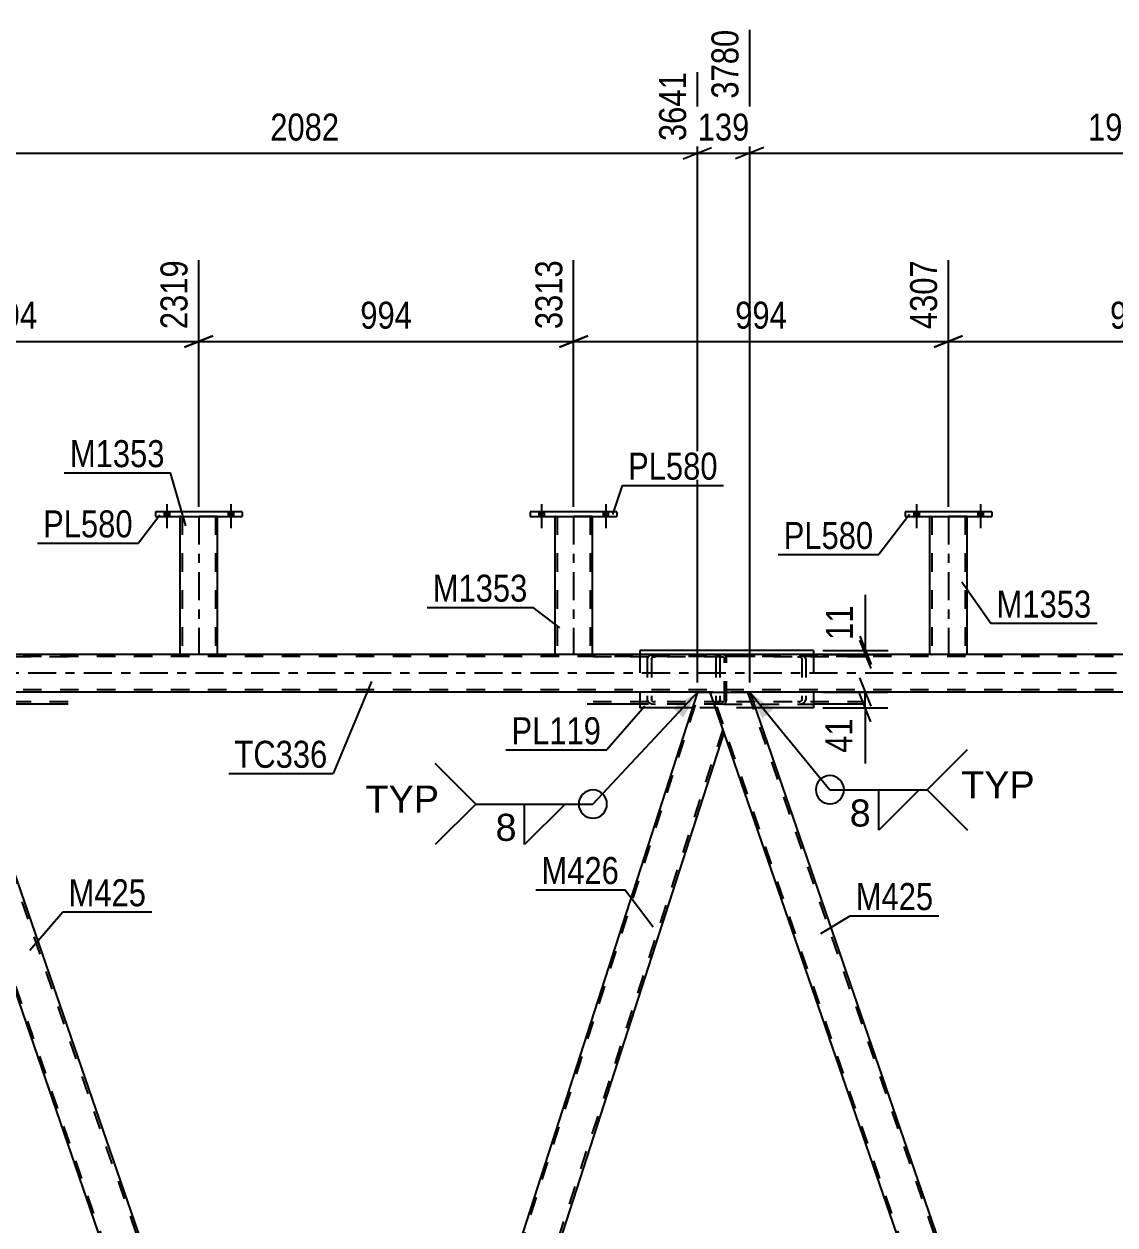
# Model space of a CAD drawing. Header units: millimetres. Extents: x -836 to 353, y -855 to -14.
# Drawn here: x -740.5 to -624.8, y -727.9 to -600.6 of the extents above; entities that cross this region are included whole.
import ezdxf

# ---------------------------------------------------------------- set-up
doc = ezdxf.new("R2010")
doc.units = ezdxf.units.MM
doc.linetypes.add('DXK_LINE_DOT2', pattern=[3.9198, 1.9599, -1.9599])
doc.linetypes.add('DXK_LINE_DOT3', pattern=[5.9187, 2.979, -0.9799, 0.9799, -0.9799])
doc.styles.add('Arial', font='ARIAL.TTF', dxfattribs={"height": 0.2})
doc.styles.add('Arial Narrow', font='ARIALN.TTF', dxfattribs={"height": 0.2})

# ---------------------------------------------------------------- blocks, each defined once
blk = doc.blocks.new('Part-570393895-6714 - 6499')
at = {"color": 7, "linetype": 'DXK_LINE_DOT2'}
for p, q in [((-80.13, -667.42), (-763.73, -667.42)), ((-719.98, -667.42), (-723.98, -667.42)), ((-680.23, -667.42), (-684.23, -667.42)), ((-640.48, -667.42), (-644.48, -667.42)), ((-80.13, -667.66), (-781.17, -667.66)), ((-80.13, -671.18), (-781.17, -671.18)), ((-663.55, -671.42), (-669.1, -671.42))]:
    blk.add_line(p, q, dxfattribs=at)
at = {"color": 2, "linetype": 'Continuous'}
for p, q in [((-723.98, -667.42), (-759.73, -667.42)), ((-684.23, -667.42), (-719.98, -667.42)), ((-644.48, -667.42), (-680.23, -667.42)), ((-604.72, -667.42), (-640.48, -667.42)), ((-669.1, -671.42), (-748.16, -671.42)), ((-584.49, -671.42), (-663.55, -671.42))]:
    blk.add_line(p, q, dxfattribs=at)
at = {"color": 7, "linetype": 'DXK_LINE_DOT3'}
blk.add_line((-80.13, -669.42), (-781.17, -669.42), dxfattribs=at)
blk = doc.blocks.new('Part-570393895-6531 - 6499')
at = {"color": 2, "linetype": 'Continuous'}
for p, q in [((-669.1, -671.42), (-707.37, -789.89)), ((-669.1, -671.42), (-667.78, -671.42)), ((-667.78, -671.42), (-666.29, -675.74)), ((-666.29, -675.74), (-704.31, -793.43)), ((-706.15, -793.43), (-707.37, -789.89))]:
    blk.add_line(p, q, dxfattribs=at)
at = {"color": 7, "linetype": 'DXK_LINE_DOT2'}
for p, q in [((-707.24, -790.27), (-668.85, -671.42)), ((-666.42, -675.37), (-704.57, -793.43)), ((-704.31, -793.43), (-706.15, -793.43))]:
    blk.add_line(p, q, dxfattribs=at)
blk = doc.blocks.new('Part-570393895-6685 - 6499')
at = {"color": 2, "linetype": 'Continuous'}
for p, q in [((-647.08, -652.3), (-647.08, -652.78)), ((-637.88, -652.3), (-647.08, -652.3)), ((-647.08, -652.78), (-637.88, -652.78)), ((-637.88, -652.3), (-637.88, -652.78))]:
    blk.add_line(p, q, dxfattribs=at)
blk = doc.blocks.new('Part-570393895-7081 - 6499')
at = {"color": 2, "linetype": 'Continuous'}
for p, q in [((-684.23, -652.78), (-684.23, -667.42)), ((-680.23, -667.42), (-680.23, -652.78)), ((-680.71, -667.43), (-684.22, -667.43)), ((-680.26, -667.43), (-680.71, -667.43)), ((-680.23, -667.43), (-680.26, -667.43))]:
    blk.add_line(p, q, dxfattribs=at)
at = {"color": 7, "linetype": 'DXK_LINE_DOT2'}
for p, q in [((-680.23, -652.78), (-684.23, -652.78)), ((-683.99, -652.78), (-683.99, -667.43)), ((-680.47, -652.78), (-680.47, -667.43)), ((-684.23, -667.42), (-684.23, -667.43)), ((-684.22, -667.43), (-684.23, -667.43)), ((-684.23, -667.43), (-684.22, -667.43)), ((-683.99, -667.43), (-683.97, -667.43)), ((-683.97, -667.43), (-683.93, -667.43)), ((-683.93, -667.43), (-683.92, -667.43)), ((-680.71, -667.43), (-680.37, -667.43)), ((-680.23, -667.42), (-680.23, -667.43)), ((-680.23, -667.43), (-680.23, -667.42)), ((-680.23, -667.43), (-680.23, -667.43)), ((-680.23, -667.43), (-680.23, -667.43))]:
    blk.add_line(p, q, dxfattribs=at)
at = {"color": 7, "linetype": 'DXK_LINE_DOT3'}
blk.add_line((-682.23, -652.78), (-682.23, -667.43), dxfattribs=at)
blk = doc.blocks.new('Part-570393895-6690 - 6499')
at = {"color": 2, "linetype": 'Continuous'}
for p, q in [((-644.48, -652.78), (-644.48, -667.42)), ((-640.48, -667.42), (-640.48, -652.78)), ((-640.96, -667.43), (-644.47, -667.43)), ((-640.51, -667.43), (-640.96, -667.43)), ((-640.48, -667.43), (-640.51, -667.43))]:
    blk.add_line(p, q, dxfattribs=at)
at = {"color": 7, "linetype": 'DXK_LINE_DOT2'}
for p, q in [((-640.48, -652.78), (-644.48, -652.78)), ((-644.24, -652.78), (-644.24, -667.43)), ((-640.72, -652.78), (-640.72, -667.43)), ((-644.48, -667.42), (-644.48, -667.43)), ((-644.47, -667.43), (-644.48, -667.43)), ((-644.48, -667.43), (-644.47, -667.43)), ((-644.24, -667.43), (-644.22, -667.43)), ((-644.22, -667.43), (-644.18, -667.43)), ((-644.18, -667.43), (-644.17, -667.43)), ((-640.96, -667.43), (-640.62, -667.43)), ((-640.48, -667.42), (-640.48, -667.43)), ((-640.48, -667.43), (-640.48, -667.42)), ((-640.48, -667.43), (-640.48, -667.43)), ((-640.48, -667.43), (-640.48, -667.43))]:
    blk.add_line(p, q, dxfattribs=at)
at = {"color": 7, "linetype": 'DXK_LINE_DOT3'}
blk.add_line((-642.48, -652.78), (-642.48, -667.43), dxfattribs=at)
blk = doc.blocks.new('Bolt-570393895-6775 - 6499')
at = {"linetype": 'Continuous'}
for points in [[(-725.1, -652.3), (-725.66, -652.3), (-725.66, -652.78), (-725.1, -652.78)], [(-725.1, -652.3), (-725.66, -652.3), (-725.66, -652.78), (-725.1, -652.78)], [(-718.3, -652.3), (-718.86, -652.3), (-718.86, -652.78), (-718.3, -652.78)], [(-718.3, -652.3), (-718.86, -652.3), (-718.86, -652.78), (-718.3, -652.78)]]:
    blk.add_hatch(color=1, dxfattribs=at).paths.add_polyline_path(points)
at = {"color": 1, "linetype": 'Continuous'}
for p, q in [((-725.38, -651.5), (-725.38, -654.02)), ((-725.38, -651.5), (-725.38, -654.02)), ((-718.58, -651.5), (-718.58, -654.02)), ((-718.58, -651.5), (-718.58, -654.02)), ((-725.66, -652.3), (-725.66, -652.78)), ((-725.66, -652.3), (-725.66, -652.78)), ((-725.1, -652.3), (-725.1, -652.78)), ((-725.1, -652.3), (-725.1, -652.78)), ((-718.86, -652.3), (-718.86, -652.78)), ((-718.86, -652.3), (-718.86, -652.78)), ((-718.3, -652.3), (-718.3, -652.78)), ((-718.3, -652.3), (-718.3, -652.78))]:
    blk.add_line(p, q, dxfattribs=at)
blk = doc.blocks.new('Bolt-570393895-6777 - 6499')
at = {"linetype": 'Continuous'}
for points in [[(-685.35, -652.3), (-685.91, -652.3), (-685.91, -652.78), (-685.35, -652.78)], [(-685.35, -652.3), (-685.91, -652.3), (-685.91, -652.78), (-685.35, -652.78)], [(-678.55, -652.3), (-679.11, -652.3), (-679.11, -652.78), (-678.55, -652.78)], [(-678.55, -652.3), (-679.11, -652.3), (-679.11, -652.78), (-678.55, -652.78)]]:
    blk.add_hatch(color=1, dxfattribs=at).paths.add_polyline_path(points)
at = {"color": 1, "linetype": 'Continuous'}
for p, q in [((-685.63, -651.5), (-685.63, -654.02)), ((-685.63, -651.5), (-685.63, -654.02)), ((-678.83, -651.5), (-678.83, -654.02)), ((-678.83, -651.5), (-678.83, -654.02)), ((-685.91, -652.3), (-685.91, -652.78)), ((-685.91, -652.3), (-685.91, -652.78)), ((-685.35, -652.3), (-685.35, -652.78)), ((-685.35, -652.3), (-685.35, -652.78)), ((-679.11, -652.3), (-679.11, -652.78)), ((-679.11, -652.3), (-679.11, -652.78)), ((-678.55, -652.3), (-678.55, -652.78)), ((-678.55, -652.3), (-678.55, -652.78))]:
    blk.add_line(p, q, dxfattribs=at)
blk = doc.blocks.new('Part-570393895-6778 - 6499')
at = {"color": 7, "linetype": 'DXK_LINE_DOT2'}
for p, q in [((-750.9, -667.42), (-751.24, -667.46)), ((-735.84, -667.43), (-750.9, -667.42)), ((-742.74, -667.46), (-743.08, -667.43)), ((-751.71, -667.72), (-751.77, -667.9)), ((-751.77, -667.9), (-751.77, -672.22)), ((-751.34, -667.9), (-751.3, -667.81)), ((-751.34, -672.22), (-751.34, -667.9)), ((-751.07, -667.68), (-750.9, -667.66)), ((-735.84, -667.67), (-750.9, -667.66)), ((-743.08, -667.67), (-742.91, -667.68)), ((-742.67, -667.81), (-742.64, -667.91)), ((-742.64, -667.91), (-742.64, -672.23)), ((-742.21, -667.91), (-742.27, -667.72)), ((-742.21, -667.91), (-742.21, -672.23)), ((-751.77, -672.22), (-751.71, -672.41)), ((-751.3, -672.32), (-751.34, -672.22)), ((-750.9, -672.46), (-751.07, -672.45)), ((-735.84, -672.47), (-750.9, -672.46)), ((-742.91, -672.45), (-743.08, -672.47)), ((-742.64, -672.23), (-742.67, -672.32)), ((-742.27, -672.41), (-742.21, -672.23)), ((-751.24, -672.67), (-750.9, -672.7)), ((-750.9, -672.7), (-741.41, -672.71)), ((-743.08, -672.71), (-742.74, -672.67))]:
    blk.add_line(p, q, dxfattribs=at)
at = {"color": 2, "linetype": 'Continuous'}
blk.add_line((-735.84, -672.71), (-741.41, -672.71), dxfattribs=at)
at = {"color": 7, "linetype": 'DXK_LINE_DOT2'}
for centre, radius, start, end in [((-751.1, -668.26), 0.813, 99.5774, 138.2055), ((-742.88, -668.26), 0.813, 41.7863, 80.4144), ((-751, -668.08), 0.406, 99.5774, 138.2055), ((-742.98, -668.08), 0.406, 41.7863, 80.4144), ((-751.1, -671.87), 0.813, 221.7863, 260.4144), ((-751, -672.05), 0.406, 221.7863, 260.4144), ((-742.98, -672.05), 0.406, 279.5774, 318.2055), ((-742.88, -671.87), 0.813, 279.5774, 318.2055)]:
    blk.add_arc(centre, radius, start, end, dxfattribs=at)
blk = doc.blocks.new('Part-570393895-6779 - 6499')
at = {"color": 7, "linetype": 'DXK_LINE_DOT2'}
for p, q in [((-666.44, -667.43), (-680.79, -667.43)), ((-673.55, -667.43), (-673.88, -667.47)), ((-667.16, -667.67), (-667.16, -667.43)), ((-666.28, -667.47), (-666.44, -667.43)), ((-666.14, -667.57), (-666.28, -667.47)), ((-666.44, -667.67), (-680.79, -667.67)), ((-674.35, -667.73), (-674.42, -667.91)), ((-674.42, -667.91), (-674.42, -672.23)), ((-673.98, -667.91), (-673.95, -667.82)), ((-673.98, -667.91), (-673.98, -672.23)), ((-673.72, -667.69), (-673.55, -667.67)), ((-666.44, -667.67), (-666.36, -667.69)), ((-666.36, -667.69), (-666.29, -667.74)), ((-666.29, -667.74), (-666.24, -667.82)), ((-666.24, -667.82), (-666.23, -667.91)), ((-666.23, -672.23), (-666.23, -667.91)), ((-666.04, -667.73), (-666.14, -667.57)), ((-666.01, -667.91), (-666.04, -667.73)), ((-666.01, -672.23), (-666.01, -667.91)), ((-666.44, -672.47), (-680.79, -672.47)), ((-674.42, -672.23), (-674.35, -672.41)), ((-673.95, -672.32), (-673.98, -672.23)), ((-673.55, -672.47), (-673.72, -672.45)), ((-667.16, -672.71), (-667.16, -672.47)), ((-666.36, -672.45), (-666.44, -672.47)), ((-666.29, -672.4), (-666.36, -672.45)), ((-666.24, -672.32), (-666.29, -672.4)), ((-666.28, -672.67), (-666.14, -672.57)), ((-666.23, -672.23), (-666.24, -672.32)), ((-666.14, -672.57), (-666.04, -672.41)), ((-666.04, -672.41), (-666.01, -672.23)), ((-666.44, -672.71), (-675.22, -672.71)), ((-673.88, -672.67), (-673.55, -672.71)), ((-666.44, -672.71), (-666.28, -672.67))]:
    blk.add_line(p, q, dxfattribs=at)
at = {"color": 2, "linetype": 'Continuous'}
blk.add_line((-675.22, -672.71), (-680.79, -672.71), dxfattribs=at)
at = {"color": 7, "linetype": 'DXK_LINE_DOT2'}
for centre, radius, start, end in [((-673.75, -668.27), 0.813, 99.5774, 138.2055), ((-673.65, -668.09), 0.406, 99.5774, 138.2055), ((-673.75, -671.87), 0.813, 221.7863, 260.4144), ((-673.65, -672.05), 0.406, 221.7863, 260.4144)]:
    blk.add_arc(centre, radius, start, end, dxfattribs=at)
blk = doc.blocks.new('Part-570393895-6790 - 6499')
at = {"color": 7, "linetype": 'DXK_LINE_DOT2'}
for p, q in [((-666.29, -667.42), (-666.63, -667.46)), ((-651.23, -667.43), (-666.29, -667.42)), ((-658.13, -667.46), (-658.47, -667.43)), ((-667.1, -667.72), (-667.16, -667.9)), ((-667.16, -667.9), (-667.16, -672.22)), ((-666.73, -667.9), (-666.7, -667.81)), ((-666.73, -667.9), (-666.73, -672.22)), ((-666.46, -667.68), (-666.29, -667.66)), ((-651.23, -667.67), (-666.29, -667.66)), ((-658.47, -667.67), (-658.3, -667.68)), ((-658.07, -667.81), (-658.03, -667.91)), ((-658.03, -667.91), (-658.03, -672.23)), ((-657.6, -667.91), (-657.66, -667.72)), ((-657.6, -667.91), (-657.6, -672.23)), ((-667.16, -672.22), (-667.1, -672.41)), ((-666.7, -672.32), (-666.73, -672.22)), ((-666.3, -672.46), (-666.46, -672.45)), ((-651.23, -672.47), (-666.3, -672.46)), ((-658.3, -672.45), (-658.47, -672.47)), ((-658.03, -672.23), (-658.07, -672.32)), ((-657.66, -672.41), (-657.6, -672.23)), ((-666.63, -672.67), (-666.3, -672.7)), ((-666.3, -672.7), (-656.8, -672.71)), ((-658.47, -672.71), (-658.14, -672.67))]:
    blk.add_line(p, q, dxfattribs=at)
at = {"color": 2, "linetype": 'Continuous'}
blk.add_line((-651.23, -672.71), (-656.8, -672.71), dxfattribs=at)
at = {"color": 7, "linetype": 'DXK_LINE_DOT2'}
for centre, radius, start, end in [((-666.49, -668.26), 0.813, 99.5774, 138.2055), ((-658.27, -668.26), 0.813, 41.7863, 80.4144), ((-666.39, -668.08), 0.406, 99.5774, 138.2055), ((-658.37, -668.08), 0.406, 41.7863, 80.4144), ((-666.49, -671.87), 0.813, 221.7863, 260.4144), ((-666.39, -672.05), 0.406, 221.7863, 260.4144), ((-658.37, -672.05), 0.406, 279.5774, 318.2055), ((-658.27, -671.87), 0.813, 279.5774, 318.2055)]:
    blk.add_arc(centre, radius, start, end, dxfattribs=at)
blk = doc.blocks.new('Bolt-570393895-6803 - 6499')
at = {"linetype": 'Continuous'}
for points in [[(-645.6, -652.3), (-646.16, -652.3), (-646.16, -652.78), (-645.6, -652.78)], [(-645.6, -652.3), (-646.16, -652.3), (-646.16, -652.78), (-645.6, -652.78)], [(-638.8, -652.3), (-639.36, -652.3), (-639.36, -652.78), (-638.8, -652.78)], [(-638.8, -652.3), (-639.36, -652.3), (-639.36, -652.78), (-638.8, -652.78)]]:
    blk.add_hatch(color=1, dxfattribs=at).paths.add_polyline_path(points)
at = {"color": 1, "linetype": 'Continuous'}
for p, q in [((-645.88, -651.5), (-645.88, -654.02)), ((-645.88, -651.5), (-645.88, -654.02)), ((-639.08, -651.5), (-639.08, -654.02)), ((-639.08, -651.5), (-639.08, -654.02)), ((-646.16, -652.3), (-646.16, -652.78)), ((-646.16, -652.3), (-646.16, -652.78)), ((-645.6, -652.3), (-645.6, -652.78)), ((-645.6, -652.3), (-645.6, -652.78)), ((-639.36, -652.3), (-639.36, -652.78)), ((-639.36, -652.3), (-639.36, -652.78)), ((-638.8, -652.3), (-638.8, -652.78)), ((-638.8, -652.3), (-638.8, -652.78))]:
    blk.add_line(p, q, dxfattribs=at)
blk = doc.blocks.new('Part-570393895-6900 - 6499')
at = {"color": 2, "linetype": 'Continuous'}
for p, q in [((-675.22, -667), (-675.22, -667.42)), ((-656.8, -667), (-675.22, -667)), ((-656.8, -667), (-656.8, -667.42)), ((-675.22, -671.42), (-675.22, -673.08)), ((-656.8, -671.42), (-656.8, -673.08)), ((-669.63, -673.08), (-675.22, -673.08)), ((-656.8, -673.08), (-662.98, -673.08))]:
    blk.add_line(p, q, dxfattribs=at)
at = {"color": 7, "linetype": 'DXK_LINE_DOT2'}
for p, q in [((-675.22, -667.42), (-675.22, -671.42)), ((-656.8, -667.42), (-656.8, -671.42)), ((-662.98, -673.08), (-669.63, -673.08))]:
    blk.add_line(p, q, dxfattribs=at)
blk = doc.blocks.new('Part-570393895-6940 - 6499')
at = {"color": 2, "linetype": 'Continuous'}
for p, q in [((-752.39, -671.42), (-710.39, -793.43)), ((-752.39, -671.42), (-748.16, -671.42)), ((-748.16, -671.42), (-707.37, -789.89))]:
    blk.add_line(p, q, dxfattribs=at)
at = {"color": 7, "linetype": 'DXK_LINE_DOT2'}
for p, q in [((-710.13, -793.43), (-752.13, -671.42)), ((-752.13, -671.42), (-752.11, -671.42)), ((-748.41, -671.42), (-706.41, -793.43)), ((-707.37, -789.89), (-706.15, -793.43)), ((-706.15, -793.43), (-710.39, -793.43))]:
    blk.add_line(p, q, dxfattribs=at)
blk = doc.blocks.new('Part-570393895-7051 - 6499')
at = {"color": 2, "linetype": 'Continuous'}
for p, q in [((-667.78, -671.42), (-663.55, -671.42)), ((-663.55, -671.42), (-622.77, -789.89)), ((-666.29, -675.74), (-625.78, -793.43))]:
    blk.add_line(p, q, dxfattribs=at)
at = {"color": 7, "linetype": 'DXK_LINE_DOT2'}
for p, q in [((-667.78, -671.42), (-666.29, -675.74)), ((-625.52, -793.43), (-667.53, -671.42)), ((-667.53, -671.42), (-667.51, -671.42)), ((-663.8, -671.42), (-621.8, -793.43)), ((-622.77, -789.89), (-621.55, -793.43)), ((-621.55, -793.43), (-625.78, -793.43))]:
    blk.add_line(p, q, dxfattribs=at)
blk = doc.blocks.new('Part-570393895-7070 - 6499')
at = {"color": 2, "linetype": 'Continuous'}
for p, q in [((-723.98, -652.78), (-723.98, -667.42)), ((-719.98, -667.42), (-719.98, -652.78)), ((-720.46, -667.43), (-723.98, -667.43)), ((-720.02, -667.43), (-720.46, -667.43)), ((-719.98, -667.43), (-720.02, -667.43))]:
    blk.add_line(p, q, dxfattribs=at)
at = {"color": 7, "linetype": 'DXK_LINE_DOT2'}
for p, q in [((-719.98, -652.78), (-723.98, -652.78)), ((-723.74, -652.78), (-723.74, -667.43)), ((-720.22, -652.78), (-720.22, -667.43)), ((-723.98, -667.42), (-723.98, -667.43)), ((-723.98, -667.43), (-723.98, -667.43)), ((-723.98, -667.43), (-723.98, -667.43)), ((-723.74, -667.43), (-723.72, -667.43)), ((-720.46, -667.43), (-720.12, -667.43)), ((-719.98, -667.42), (-719.98, -667.43)), ((-719.98, -667.43), (-719.98, -667.42)), ((-719.98, -667.43), (-719.98, -667.43)), ((-719.98, -667.43), (-719.98, -667.43))]:
    blk.add_line(p, q, dxfattribs=at)
at = {"color": 7, "linetype": 'DXK_LINE_DOT3'}
blk.add_line((-721.98, -652.78), (-721.98, -667.43), dxfattribs=at)
blk = doc.blocks.new('Part-570393895-7076 - 6499')
at = {"color": 2, "linetype": 'Continuous'}
for p, q in [((-686.83, -652.3), (-686.83, -652.78)), ((-677.63, -652.3), (-686.83, -652.3)), ((-686.83, -652.78), (-677.63, -652.78)), ((-677.63, -652.3), (-677.63, -652.78))]:
    blk.add_line(p, q, dxfattribs=at)
blk = doc.blocks.new('Part-570393895-7092 - 6499')
at = {"color": 2, "linetype": 'Continuous'}
for p, q in [((-726.58, -652.3), (-726.58, -652.78)), ((-717.38, -652.3), (-726.58, -652.3)), ((-726.58, -652.78), (-717.38, -652.78)), ((-717.38, -652.3), (-717.38, -652.78))]:
    blk.add_line(p, q, dxfattribs=at)
blk = doc.blocks.new('StraightDimension-570393895-25450 - 6499')
at = {"color": 7, "linetype": 'Continuous'}
for p, q in [((-651.26, -667), (-651.26, -661.09)), ((-651.26, -667), (-651.26, -661.09)), ((-651.86, -665.5), (-650.66, -668.5)), ((-650.66, -668.92), (-651.86, -665.92)), ((-655.8, -667), (-648.86, -667)), ((-655.8, -667.42), (-648.86, -667.42)), ((-651.26, -667.42), (-651.26, -667))]:
    blk.add_line(p, q, dxfattribs=at)
at = {"color": 0}
blk.add_wipeout([(-652.01, -661.62), (-656.21, -661.62), (-656.21, -666.48), (-652.01, -666.48)], dxfattribs=at)
at = {"color": 3, "style": 'Arial Narrow'}
blk.add_text('11', height=2.863, rotation=90.0002, dxfattribs=at).set_placement((-652.61, -665.88))
blk = doc.blocks.new('StraightDimension-570393895-27139 - 6499')
at = {"color": 7, "linetype": 'Continuous'}
for p, q in [((-682.23, -651.78), (-682.23, -625.61)), ((-642.48, -651.78), (-642.48, -625.61)), ((-680.73, -633.62), (-683.73, -634.82)), ((-682.23, -634.22), (-642.48, -634.22)), ((-643.98, -634.82), (-640.98, -633.62))]:
    blk.add_line(p, q, dxfattribs=at)
at = {"color": 0}
blk.add_wipeout([(-659.01, -633.47), (-659.01, -629.27), (-665.69, -629.27), (-665.69, -633.47)], dxfattribs=at)
at = {"color": 3, "style": 'Arial Narrow'}
blk.add_text('994', height=2.863, dxfattribs=at).set_placement((-665.09, -632.87))
at = {"color": 0, "linetype": 'Continuous'}
blk.add_wipeout([(-643.08, -625.01), (-647.28, -625.01), (-647.28, -633.52), (-643.08, -633.52)], dxfattribs=at)
at = {"color": 3, "linetype": 'Continuous', "style": 'Arial Narrow'}
blk.add_text('4307', height=2.863, rotation=90.0002, dxfattribs=at).set_placement((-643.68, -632.92))
blk = doc.blocks.new('StraightDimension-570393895-7923 - 6499')
at = {"color": 7, "linetype": 'Continuous'}
for p, q in [((-663.55, -670.42), (-663.55, -601.16)), ((-584.49, -670.42), (-584.49, -605.66)), ((-662.05, -613.67), (-665.05, -614.87)), ((-585.99, -614.87), (-582.99, -613.67)), ((-663.55, -614.27), (-584.49, -614.27))]:
    blk.add_line(p, q, dxfattribs=at)
at = {"color": 0}
blk.add_wipeout([(-619.76, -613.52), (-619.76, -609.32), (-628.28, -609.32), (-628.28, -613.52)], dxfattribs=at)
at = {"color": 3, "style": 'Arial Narrow'}
blk.add_text('1976', height=2.863, dxfattribs=at).set_placement((-627.68, -612.92))
at = {"color": 0, "linetype": 'Continuous'}
blk.add_wipeout([(-585.09, -605.06), (-589.29, -605.06), (-589.29, -613.57), (-585.09, -613.57)], dxfattribs=at)
at = {"color": 3, "linetype": 'Continuous', "style": 'Arial Narrow'}
blk.add_text('5756', height=2.863, rotation=90.0002, dxfattribs=at).set_placement((-585.69, -612.97))
blk = doc.blocks.new('StraightDimension-570393895-27138 - 6499')
at = {"color": 7, "linetype": 'Continuous'}
for p, q in [((-642.48, -651.78), (-642.48, -625.61)), ((-602.72, -651.78), (-602.72, -625.61)), ((-640.98, -633.62), (-643.98, -634.82)), ((-642.48, -634.22), (-602.72, -634.22)), ((-604.22, -634.82), (-601.22, -633.62))]:
    blk.add_line(p, q, dxfattribs=at)
at = {"color": 0}
blk.add_wipeout([(-619.26, -633.47), (-619.26, -629.27), (-625.94, -629.27), (-625.94, -633.47)], dxfattribs=at)
at = {"color": 3, "style": 'Arial Narrow'}
blk.add_text('994', height=2.863, dxfattribs=at).set_placement((-625.34, -632.87))
at = {"color": 0, "linetype": 'Continuous'}
blk.add_wipeout([(-603.32, -625.01), (-607.52, -625.01), (-607.52, -633.52), (-603.32, -633.52)], dxfattribs=at)
at = {"color": 3, "linetype": 'Continuous', "style": 'Arial Narrow'}
blk.add_text('5301', height=2.863, rotation=90.0002, dxfattribs=at).set_placement((-603.92, -632.92))
blk = doc.blocks.new('StraightDimension-570393895-7723 - 6499')
at = {"color": 7, "linetype": 'Continuous'}
for p, q in [((-752.39, -670.42), (-752.39, -605.66)), ((-669.1, -670.42), (-669.1, -605.66)), ((-750.89, -613.67), (-753.89, -614.87)), ((-670.6, -614.87), (-667.6, -613.67)), ((-752.39, -614.27), (-669.1, -614.27))]:
    blk.add_line(p, q, dxfattribs=at)
at = {"color": 0}
blk.add_wipeout([(-706.49, -613.52), (-706.49, -609.32), (-715, -609.32), (-715, -613.52)], dxfattribs=at)
at = {"color": 3, "style": 'Arial Narrow'}
blk.add_text('2082', height=2.863, dxfattribs=at).set_placement((-714.4, -612.92))
at = {"color": 0, "linetype": 'Continuous'}
blk.add_wipeout([(-669.7, -605.06), (-673.9, -605.06), (-673.9, -613.57), (-669.7, -613.57)], dxfattribs=at)
at = {"color": 3, "linetype": 'Continuous', "style": 'Arial Narrow'}
blk.add_text('3641', height=2.863, rotation=90.0002, dxfattribs=at).set_placement((-670.3, -612.97))
blk = doc.blocks.new('StraightDimension-570393895-7961 - 6499')
at = {"color": 7, "linetype": 'Continuous'}
for p, q in [((-663.55, -670.42), (-663.55, -601.16)), ((-669.1, -670.42), (-669.1, -605.66)), ((-670.6, -614.87), (-667.6, -613.67)), ((-662.05, -613.67), (-665.05, -614.87)), ((-669.1, -614.27), (-663.55, -614.27))]:
    blk.add_line(p, q, dxfattribs=at)
at = {"color": 0}
blk.add_wipeout([(-662.98, -613.52), (-662.98, -609.32), (-669.67, -609.32), (-669.67, -613.52)], dxfattribs=at)
at = {"color": 3, "style": 'Arial Narrow'}
blk.add_text('139', height=2.863, dxfattribs=at).set_placement((-669.07, -612.92))
at = {"color": 0, "linetype": 'Continuous'}
blk.add_wipeout([(-664.15, -600.56), (-668.35, -600.56), (-668.35, -609.07), (-664.15, -609.07)], dxfattribs=at)
at = {"color": 3, "linetype": 'Continuous', "style": 'Arial Narrow'}
blk.add_text('3780', height=2.863, rotation=90.0002, dxfattribs=at).set_placement((-664.75, -608.47))
blk = doc.blocks.new('StraightDimension-570393895-25491 - 6499')
at = {"color": 7, "linetype": 'Continuous'}
for p, q in [((-651.91, -669.92), (-650.71, -672.92)), ((-655.8, -671.42), (-648.91, -671.42)), ((-650.71, -674.58), (-651.91, -671.58)), ((-651.31, -673.08), (-651.31, -671.42)), ((-655.8, -673.08), (-648.91, -673.08)), ((-651.31, -673.08), (-651.31, -678.99)), ((-651.31, -673.08), (-651.31, -678.99))]:
    blk.add_line(p, q, dxfattribs=at)
at = {"color": 0}
blk.add_wipeout([(-652.06, -673.61), (-656.26, -673.61), (-656.26, -678.46), (-652.06, -678.46)], dxfattribs=at)
at = {"color": 3, "style": 'Arial Narrow'}
blk.add_text('41', height=2.863, rotation=90.0002, dxfattribs=at).set_placement((-652.66, -677.86))
blk = doc.blocks.new('StraightDimension-570393895-27140 - 6499')
at = {"color": 7, "linetype": 'Continuous'}
for p, q in [((-721.98, -651.78), (-721.98, -625.61)), ((-682.23, -651.78), (-682.23, -625.61)), ((-720.48, -633.62), (-723.48, -634.82)), ((-721.98, -634.22), (-682.23, -634.22)), ((-683.73, -634.82), (-680.73, -633.62))]:
    blk.add_line(p, q, dxfattribs=at)
at = {"color": 0}
blk.add_wipeout([(-698.76, -633.47), (-698.76, -629.27), (-705.45, -629.27), (-705.45, -633.47)], dxfattribs=at)
at = {"color": 3, "style": 'Arial Narrow'}
blk.add_text('994', height=2.863, dxfattribs=at).set_placement((-704.85, -632.87))
at = {"color": 0, "linetype": 'Continuous'}
blk.add_wipeout([(-682.83, -625.01), (-687.03, -625.01), (-687.03, -633.52), (-682.83, -633.52)], dxfattribs=at)
at = {"color": 3, "linetype": 'Continuous', "style": 'Arial Narrow'}
blk.add_text('3313', height=2.863, rotation=90.0002, dxfattribs=at).set_placement((-683.43, -632.92))
blk = doc.blocks.new('StraightDimension-570393895-27141 - 6499')
at = {"color": 7, "linetype": 'Continuous'}
for p, q in [((-761.73, -651.78), (-761.73, -625.61)), ((-721.98, -651.78), (-721.98, -625.61)), ((-760.23, -633.62), (-763.23, -634.82)), ((-761.73, -634.22), (-721.98, -634.22)), ((-723.48, -634.82), (-720.48, -633.62))]:
    blk.add_line(p, q, dxfattribs=at)
at = {"color": 0}
blk.add_wipeout([(-738.51, -633.47), (-738.51, -629.27), (-745.2, -629.27), (-745.2, -633.47)], dxfattribs=at)
at = {"color": 3, "style": 'Arial Narrow'}
blk.add_text('994', height=2.863, dxfattribs=at).set_placement((-744.6, -632.87))
at = {"color": 0, "linetype": 'Continuous'}
blk.add_wipeout([(-722.58, -625.01), (-726.78, -625.01), (-726.78, -633.52), (-722.58, -633.52)], dxfattribs=at)
at = {"color": 3, "linetype": 'Continuous', "style": 'Arial Narrow'}
blk.add_text('2319', height=2.863, rotation=90.0002, dxfattribs=at).set_placement((-723.18, -632.92))
blk = doc.blocks.new('Mark-570393895-6527 - 6499')
at = {"color": 0}
blk.add_wipeout([(-677.41, -691.78), (-677.41, -688.78), (-685.64, -688.78), (-685.64, -691.78)], dxfattribs=at)
blk.add_wipeout([(-677.41, -691.78), (-677.41, -688.78), (-685.64, -688.78), (-685.64, -691.78)], dxfattribs=at)
at = {"color": 30, "linetype": 'Continuous'}
for p in [(-686.24, -692.38), (-673.8, -696.37)]:
    blk.add_line(p, (-676.81, -692.38), dxfattribs=at)
at = {"color": 3, "style": 'Arial Narrow'}
blk.add_text('M426', height=2.863, dxfattribs=at).set_placement((-685.64, -691.78))
blk = doc.blocks.new('Mark-570393895-6686 - 6499')
at = {"color": 0}
blk.add_wipeout([(-627.32, -663.52), (-627.32, -660.52), (-637.37, -660.52), (-637.37, -663.52)], dxfattribs=at)
blk.add_wipeout([(-627.32, -663.52), (-627.32, -660.52), (-637.37, -660.52), (-637.37, -663.52)], dxfattribs=at)
at = {"color": 30, "linetype": 'Continuous'}
for p, q in [((-641.05, -659.71), (-637.97, -664.12)), ((-637.97, -664.12), (-626.72, -664.12))]:
    blk.add_line(p, q, dxfattribs=at)
at = {"color": 3, "style": 'Arial Narrow'}
blk.add_text('M1353', height=2.863, dxfattribs=at).set_placement((-637.37, -663.52))
blk = doc.blocks.new('Mark-570393895-6710 - 6499')
at = {"color": 0}
blk.add_wipeout([(-708.33, -679.45), (-708.33, -676.45), (-718.2, -676.45), (-718.2, -679.45)], dxfattribs=at)
blk.add_wipeout([(-708.33, -679.45), (-708.33, -676.45), (-718.2, -676.45), (-718.2, -679.45)], dxfattribs=at)
at = {"color": 30, "linetype": 'Continuous'}
for p in [(-703.68, -670.29), (-718.8, -680.05)]:
    blk.add_line(p, (-707.73, -680.05), dxfattribs=at)
at = {"color": 3, "style": 'Arial Narrow'}
blk.add_text('TC336', height=2.863, dxfattribs=at).set_placement((-718.2, -679.45))
blk = doc.blocks.new('Mark-570393895-6681 - 6499')
at = {"color": 0}
blk.add_wipeout([(-650.45, -656.24), (-650.45, -653.24), (-659.95, -653.24), (-659.95, -656.24)], dxfattribs=at)
blk.add_wipeout([(-650.45, -656.24), (-650.45, -653.24), (-659.95, -653.24), (-659.95, -656.24)], dxfattribs=at)
at = {"color": 30, "linetype": 'Continuous'}
for p in [(-646.6, -652.57), (-660.55, -656.84)]:
    blk.add_line(p, (-649.85, -656.84), dxfattribs=at)
at = {"color": 3, "style": 'Arial Narrow'}
blk.add_text('PL580', height=2.863, dxfattribs=at).set_placement((-659.95, -656.24))
blk = doc.blocks.new('Mark-570393895-6936 - 6499')
at = {"color": 0}
blk.add_wipeout([(-727.57, -694.14), (-727.57, -691.14), (-735.79, -691.14), (-735.79, -694.14)], dxfattribs=at)
blk.add_wipeout([(-727.57, -694.14), (-727.57, -691.14), (-735.79, -691.14), (-735.79, -694.14)], dxfattribs=at)
at = {"color": 30, "linetype": 'Continuous'}
for p, q in [((-739.9, -698.8), (-736.39, -694.74)), ((-736.39, -694.74), (-726.97, -694.74))]:
    blk.add_line(p, q, dxfattribs=at)
at = {"color": 3, "style": 'Arial Narrow'}
blk.add_text('M425', height=2.863, dxfattribs=at).set_placement((-735.79, -694.14))
blk = doc.blocks.new('Mark-570393895-6896 - 6499')
at = {"color": 0}
blk.add_wipeout([(-679.31, -676.95), (-679.31, -673.95), (-688.82, -673.95), (-688.82, -676.95)], dxfattribs=at)
blk.add_wipeout([(-679.31, -676.95), (-679.31, -673.95), (-688.82, -673.95), (-688.82, -676.95)], dxfattribs=at)
at = {"color": 30, "linetype": 'Continuous'}
for p in [(-674.68, -672.91), (-689.42, -677.55)]:
    blk.add_line(p, (-678.71, -677.55), dxfattribs=at)
at = {"color": 3, "style": 'Arial Narrow'}
blk.add_text('PL119', height=2.863, dxfattribs=at).set_placement((-688.82, -676.95))
blk = doc.blocks.new('WeldMark-570393895-8314 - 6499')
at = {"linetype": 'Continuous'}
blk.add_hatch(color=30, dxfattribs=at).paths.add_polyline_path([(-662.22, -674.22), (-663.55, -671.42), (-661.07, -673.27)])
at = {"color": 30, "linetype": 'Continuous'}
for p, q in [((-663.55, -671.42), (-655.05, -681.78)), ((-655.05, -681.78), (-644.72, -681.78))]:
    blk.add_line(p, q, dxfattribs=at)
at = {"color": 3, "linetype": 'Continuous'}
for p, q in [((-644.72, -681.78), (-640.44, -677.5)), ((-649.87, -681.78), (-645.58, -681.78)), ((-645.58, -681.78), (-649.87, -686.07)), ((-649.87, -686.07), (-649.87, -681.78)), ((-644.72, -681.78), (-640.44, -686.07))]:
    blk.add_line(p, q, dxfattribs=at)
blk.add_arc((-655.05, -681.78), 1.5, 90, 270, dxfattribs=at)
at = {"color": 0}
blk.add_wipeout([(-650.52, -685.88), (-650.52, -682.48), (-653.15, -682.48), (-653.15, -685.88)], dxfattribs=at)
at = {"color": 3, "linetype": 'Continuous'}
blk.add_arc((-655.05, -681.78), 1.5, 270, 90, dxfattribs=at)
at = {"color": 3, "style": 'Arial'}
blk.add_text('8', height=2.87, dxfattribs=at).set_placement((-652.95, -685.68))
at = {"color": 0, "linetype": 'Continuous'}
blk.add_wipeout([(-633.35, -682.68), (-633.35, -679.68), (-641.12, -679.68), (-641.12, -682.68)], dxfattribs=at)
blk.add_wipeout([(-633.35, -682.68), (-633.35, -679.68), (-641.12, -679.68), (-641.12, -682.68)], dxfattribs=at)
at = {"color": 3, "linetype": 'Continuous', "style": 'Arial'}
blk.add_text('TYP', height=2.865, dxfattribs=at).set_placement((-641.12, -682.68))
blk = doc.blocks.new('Mark-570393895-7047 - 6499')
at = {"color": 0}
blk.add_wipeout([(-644.08, -694.54), (-644.08, -691.54), (-652.31, -691.54), (-652.31, -694.54)], dxfattribs=at)
blk.add_wipeout([(-644.08, -694.54), (-644.08, -691.54), (-652.31, -691.54), (-652.31, -694.54)], dxfattribs=at)
at = {"color": 30, "linetype": 'Continuous'}
for p, q in [((-656.01, -697.02), (-652.91, -695.14)), ((-652.91, -695.14), (-643.48, -695.14))]:
    blk.add_line(p, q, dxfattribs=at)
at = {"color": 3, "style": 'Arial Narrow'}
blk.add_text('M425', height=2.863, dxfattribs=at).set_placement((-652.31, -694.54))
blk = doc.blocks.new('Mark-570393895-7066 - 6499')
at = {"color": 0}
blk.add_wipeout([(-725.59, -647.56), (-725.59, -644.56), (-735.65, -644.56), (-735.65, -647.56)], dxfattribs=at)
blk.add_wipeout([(-725.59, -647.56), (-725.59, -644.56), (-735.65, -644.56), (-735.65, -647.56)], dxfattribs=at)
at = {"color": 30, "linetype": 'Continuous'}
for p in [(-736.25, -648.16), (-723.35, -653.79)]:
    blk.add_line(p, (-724.99, -648.16), dxfattribs=at)
at = {"color": 3, "style": 'Arial Narrow'}
blk.add_text('M1353', height=2.863, dxfattribs=at).set_placement((-735.65, -647.56))
blk = doc.blocks.new('Mark-570393895-7072 - 6499')
at = {"color": 0}
blk.add_wipeout([(-666.94, -648.89), (-666.94, -645.89), (-676.45, -645.89), (-676.45, -648.89)], dxfattribs=at)
blk.add_wipeout([(-666.94, -648.89), (-666.94, -645.89), (-676.45, -645.89), (-676.45, -648.89)], dxfattribs=at)
at = {"color": 30, "linetype": 'Continuous'}
for p, q in [((-678.07, -652.57), (-677.05, -649.49)), ((-677.05, -649.49), (-666.34, -649.49))]:
    blk.add_line(p, q, dxfattribs=at)
at = {"color": 3, "style": 'Arial Narrow'}
blk.add_text('PL580', height=2.863, dxfattribs=at).set_placement((-676.45, -648.89))
blk = doc.blocks.new('Mark-570393895-7077 - 6499')
at = {"color": 0}
blk.add_wipeout([(-687.12, -661.83), (-687.12, -658.83), (-697.17, -658.83), (-697.17, -661.83)], dxfattribs=at)
blk.add_wipeout([(-687.12, -661.83), (-687.12, -658.83), (-697.17, -658.83), (-697.17, -661.83)], dxfattribs=at)
at = {"color": 30, "linetype": 'Continuous'}
for p in [(-697.77, -662.43), (-683.68, -664.62)]:
    blk.add_line(p, (-686.52, -662.43), dxfattribs=at)
at = {"color": 3, "style": 'Arial Narrow'}
blk.add_text('M1353', height=2.863, dxfattribs=at).set_placement((-697.17, -661.83))
blk = doc.blocks.new('Mark-570393895-7088 - 6499')
at = {"color": 0}
blk.add_wipeout([(-728.98, -655.01), (-728.98, -652.01), (-738.49, -652.01), (-738.49, -655.01)], dxfattribs=at)
blk.add_wipeout([(-728.98, -655.01), (-728.98, -652.01), (-738.49, -652.01), (-738.49, -655.01)], dxfattribs=at)
at = {"color": 30, "linetype": 'Continuous'}
for p in [(-726.11, -652.64), (-739.09, -655.61)]:
    blk.add_line(p, (-728.38, -655.61), dxfattribs=at)
at = {"color": 3, "style": 'Arial Narrow'}
blk.add_text('PL580', height=2.863, dxfattribs=at).set_placement((-738.49, -655.01))
blk = doc.blocks.new('WeldMark-570393895-8301 - 6499')
at = {"linetype": 'Continuous'}
blk.add_hatch(color=30, dxfattribs=at).paths.add_polyline_path([(-671.7, -673.11), (-669.1, -671.42), (-670.6, -674.13)])
at = {"color": 30, "linetype": 'Continuous'}
for p in [(-669.1, -671.42), (-692.61, -683.3)]:
    blk.add_line(p, (-680.19, -683.3), dxfattribs=at)
at = {"color": 3, "linetype": 'Continuous'}
for p, q in [((-692.61, -683.3), (-696.9, -679.01)), ((-692.61, -683.3), (-696.9, -687.58)), ((-687.43, -683.3), (-683.14, -683.3)), ((-683.14, -683.3), (-687.43, -687.58)), ((-687.43, -687.58), (-687.43, -683.3))]:
    blk.add_line(p, q, dxfattribs=at)
for start, end in [(90, 270), (270, 90)]:
    blk.add_arc((-680.19, -683.3), 1.5, start, end, dxfattribs=at)
at = {"color": 0}
blk.add_wipeout([(-688.09, -687.4), (-688.09, -684), (-690.71, -684), (-690.71, -687.4)], dxfattribs=at)
at = {"color": 3, "style": 'Arial'}
blk.add_text('8', height=2.87, dxfattribs=at).set_placement((-690.51, -687.2))
at = {"color": 0, "linetype": 'Continuous'}
blk.add_wipeout([(-696.51, -684.2), (-696.51, -681.2), (-704.29, -681.2), (-704.29, -684.2)], dxfattribs=at)
blk.add_wipeout([(-696.51, -684.2), (-696.51, -681.2), (-704.29, -681.2), (-704.29, -684.2)], dxfattribs=at)
at = {"color": 3, "linetype": 'Continuous', "style": 'Arial'}
blk.add_text('TYP', height=2.865, dxfattribs=at).set_placement((-704.29, -684.2))

msp = doc.modelspace()

# ---------------------------------------------------------------- block references
for name in ['Bolt-570393895-6775 - 6499', 'Bolt-570393895-6777 - 6499', 'Bolt-570393895-6803 - 6499', 'Part-570393895-7092 - 6499', 'Part-570393895-7070 - 6499', 'Part-570393895-7076 - 6499', 'Part-570393895-7081 - 6499', 'Part-570393895-6685 - 6499', 'Part-570393895-6690 - 6499', 'Part-570393895-6714 - 6499', 'Part-570393895-6778 - 6499', 'Part-570393895-6779 - 6499', 'Part-570393895-6900 - 6499', 'Part-570393895-6790 - 6499', 'Part-570393895-6940 - 6499', 'Part-570393895-6531 - 6499', 'Part-570393895-7051 - 6499']:
    msp.add_blockref(name, (0, 0))

# ---------------------------------------------------------------- next in the draw order: block references
for name in ['StraightDimension-570393895-27139 - 6499', 'StraightDimension-570393895-25450 - 6499', 'Mark-570393895-6896 - 6499', 'Mark-570393895-6527 - 6499', 'Mark-570393895-6936 - 6499', 'Mark-570393895-7047 - 6499']:
    msp.add_blockref(name, (0, 0))

# ---------------------------------------------------------------- next in the draw order: block references
for name in ['StraightDimension-570393895-7923 - 6499', 'StraightDimension-570393895-7723 - 6499']:
    msp.add_blockref(name, (0, 0))

# ---------------------------------------------------------------- next in the draw order: block references
for name in ['StraightDimension-570393895-7961 - 6499', 'StraightDimension-570393895-27140 - 6499', 'StraightDimension-570393895-27138 - 6499', 'Mark-570393895-6681 - 6499', 'Mark-570393895-7077 - 6499', 'Mark-570393895-6686 - 6499', 'StraightDimension-570393895-25491 - 6499', 'Mark-570393895-6710 - 6499']:
    msp.add_blockref(name, (0, 0))

# ---------------------------------------------------------------- next in the draw order: block references
for name in ['StraightDimension-570393895-27141 - 6499', 'Mark-570393895-7072 - 6499', 'WeldMark-570393895-8301 - 6499', 'WeldMark-570393895-8314 - 6499']:
    msp.add_blockref(name, (0, 0))

# ---------------------------------------------------------------- next in the draw order: block references
msp.add_blockref('Mark-570393895-7066 - 6499', (0, 0))

# ---------------------------------------------------------------- next in the draw order: block references
msp.add_blockref('Mark-570393895-7088 - 6499', (0, 0))

doc.saveas('drawing.dxf')
